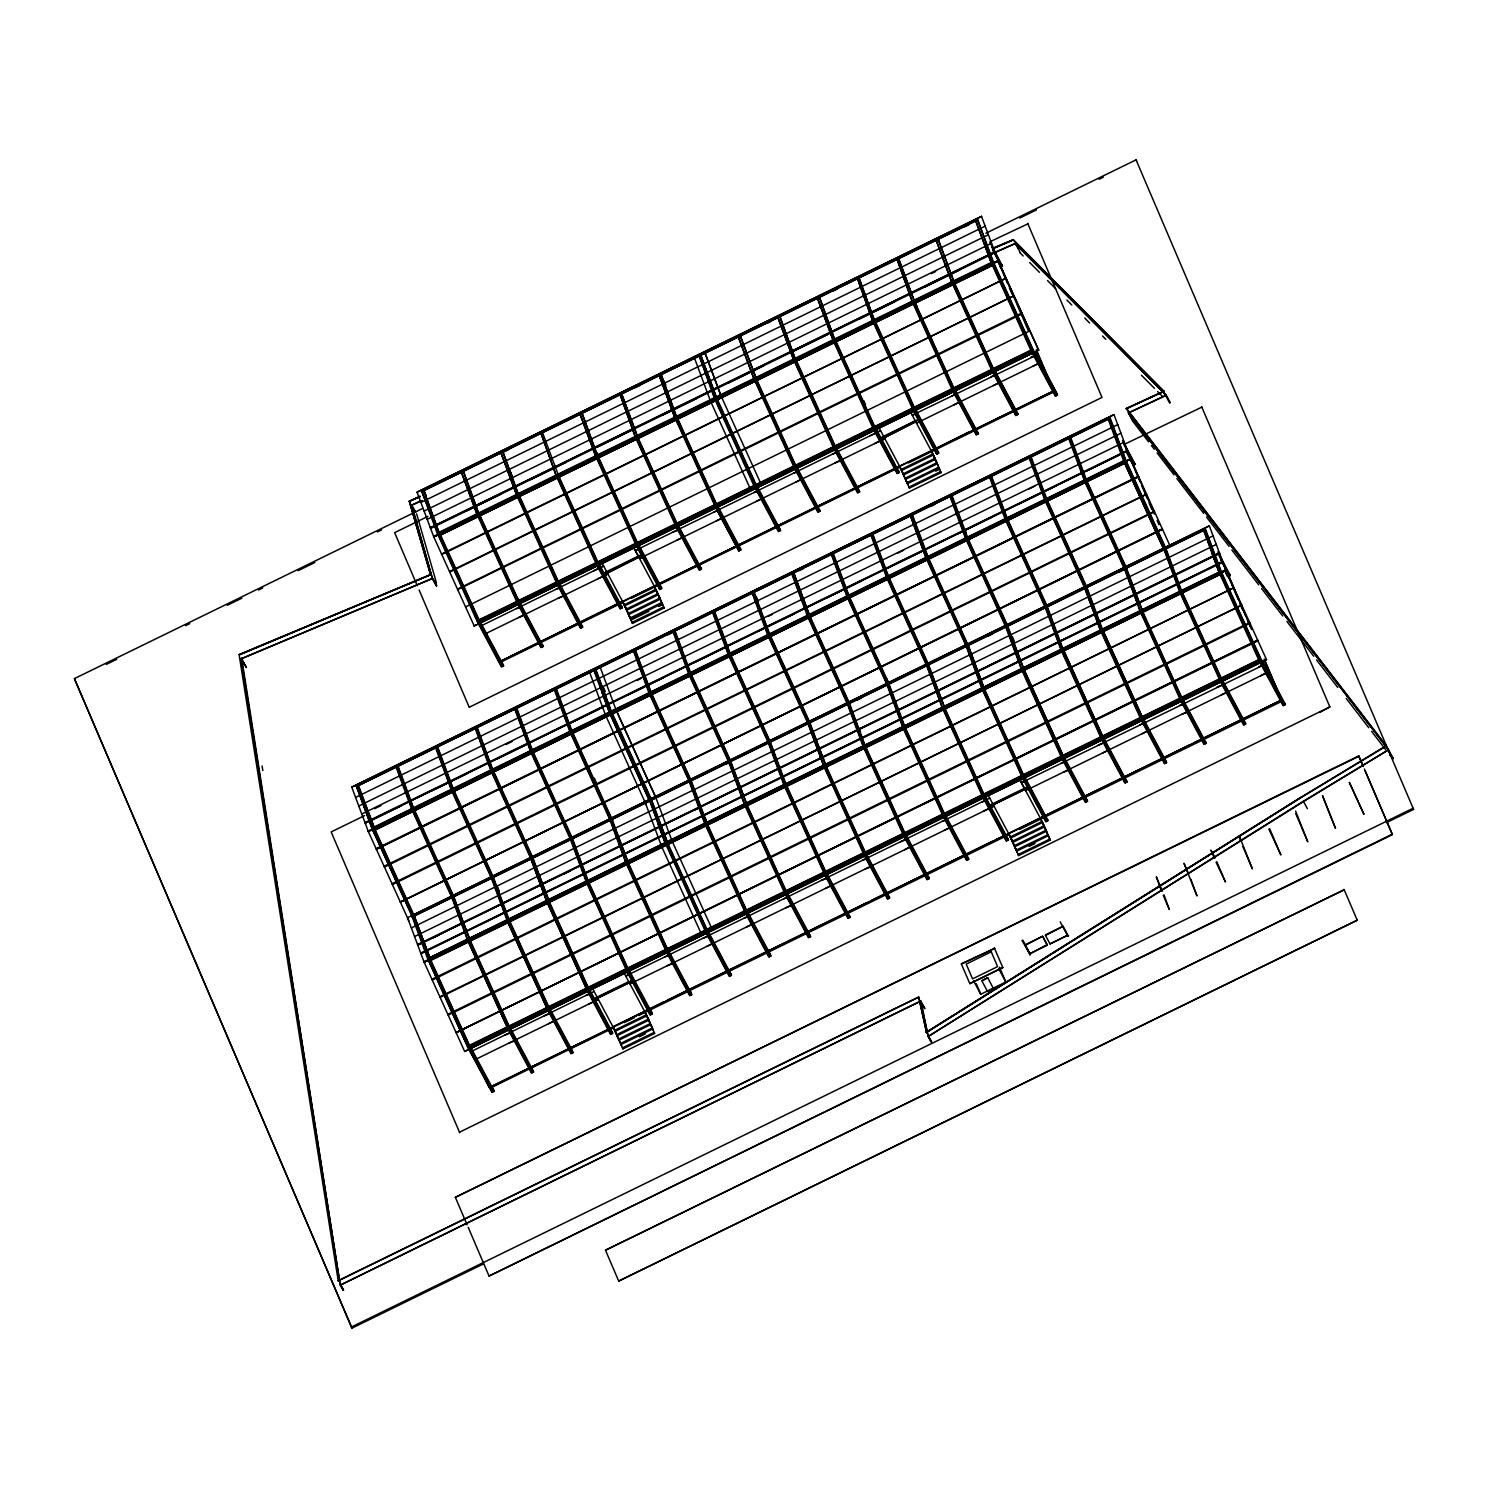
<?xml version="1.0" encoding="UTF-8"?>
<svg xmlns="http://www.w3.org/2000/svg" width="1488" height="1488" viewBox="0 0 1488 1488"><rect width="100%" height="100%" fill="white"/><g stroke="black" fill="none" stroke-linecap="round" stroke-linejoin="round"><path stroke-width="1.5" d="M1013.216 239.884L1164.155 391.567L1013.402 239.903L994.263 248.18M1020.247 252.755L1015.672 243.455L1166.313 395.362L1170.126 402.504M1015.188 243.79L1166.313 395.362M1126.23 408.642L1163.839 391.325L1126.23 408.642L1385.886 745.767M1386.332 745.823L1126.676 408.698M1148.624 441.88L1133.112 421.718L1128.332 412.79L1388.471 749.617L1393.252 758.545L1389.941 755.197M1301.219 797.196L926.224 1032.356L1301.219 797.196L1386.109 745.767M926.354 1032.598L1301.368 797.382L1386.239 746.009M928.363 1036.392L1303.358 801.232L1388.341 749.915L1303.581 801.53L928.363 1036.392L931.469 1042.046M1128.332 412.79L1388.471 749.617M417.049 492.193L981.503 216.392L417.049 492.193L433.789 536.926L498.089 504.748M437.751 534.657L421.532 490.724L977.411 219.108L993.761 263.953M421.588 490.854L438.811 535.122M542.264 431.892L558.223 474.821M659.444 374.623L674.938 417.793L658.924 374.734L660.244 376.185M857.274 277.958L872.768 321.129L857.274 277.958L858.055 279.521M976.258 219.201L976.816 220.503L422.852 491.059L976.686 220.187M504.302 451.72L508.468 449.692M635.488 387.624L639.654 385.578M766.673 323.51L770.84 321.482M833.317 290.96L837.484 288.914M964.503 226.846L968.669 224.818M976.351 222.493L976.333 220.894M420.937 502.46L985.186 226.139M483.358 1263.944L351.949 1328.152L74.4 678.621L422.722 508.412M985.874 233.244L1136.051 159.848L1136.627 160.946M106.262 664.411L116.696 659.314M185.535 625.685L189.701 623.658M227.236 605.3L241.837 598.176M258.521 590.011L262.706 587.983M298.158 570.648L314.842 562.501M377.413 531.923L381.579 529.895M1019.819 218.029L1036.522 209.864M1099.093 179.285L1103.259 177.258M424.136 511.054L988.385 234.732M417.31 585.733L394.636 532.648L427.949 516.373M990.19 241.651L1027.929 223.832M991.547 243.269L427.223 519.331M931.469 273.532L935.636 271.504M994.765 251.9L430.292 527.682L434.812 526.436M995.081 252.607L430.646 528.463M466.06 511.165L501.493 493.849M530.658 479.601L566.072 462.303M597.32 447.032L632.735 429.716M661.9 415.468L697.314 398.17M728.432 382.955L763.846 365.657M793.011 351.41L828.444 334.093M859.692 318.823L895.106 301.525M924.271 287.277L959.686 269.96M990.934 254.69L994.747 251.863L430.423 527.924M439.611 535.475L438.253 532.685L992.161 262.037L993.519 264.827L439.611 535.475L993.519 264.827M438.011 533.56L992.961 262.39M439.072 533.057L423.503 489.757L439.853 534.601M477.109 514.457L461.094 471.398L477.053 514.327M478.634 513.713L463.066 470.431L479.415 515.276M516.671 495.132L500.656 452.054L516.615 495.002M518.196 494.388L502.628 451.087L518.996 495.932M595.814 456.463L579.781 413.404L595.739 456.332M597.32 455.719L581.771 412.436L598.12 457.262M637.348 436.17L621.333 393.092L637.292 436.04M676.445 417.049L660.895 373.767L677.245 418.612M716.472 397.501L700.457 354.423L716.416 397.37M754.063 379.124L738.048 336.065L754.007 379.012M756.053 378.157L740.02 335.098L755.978 378.045M793.625 359.798L777.61 316.739L793.569 359.668M795.15 359.054L779.582 315.772L795.931 360.598M833.187 340.473L817.172 297.395L833.131 340.343M874.274 320.385L858.725 277.103L875.074 321.947M914.302 300.836L898.343 257.889L914.246 300.706M951.892 282.46L935.859 239.401L951.818 282.348M953.864 281.492L937.905 238.564L953.808 281.381M991.659 264.008L975.44 220.075L991.38 263.004M502.237 502.665L564.752 472.18M568.9 470.096L695.993 408.028M700.141 405.964L998.057 260.698L433.585 536.48M1038.661 350.145L474.207 625.964L1038.661 350.145L998.206 261.014L433.715 536.815L998.243 261.125L981.503 216.392M438.253 535.085L440.225 534.118M1000.252 267.263L1002.559 266.147L989.966 242.284M441.769 554.522L1006.018 278.219L441.564 554.038M449.543 571.559L1013.979 295.74L449.729 572.043M1021.81 313.019L457.504 589.081M465.577 606.918L1029.919 330.801M478.262 620.719L1032.151 350.052M477.499 621.724L479.471 620.756L439.667 533.15M479.229 513.806L519.033 601.431L517.024 602.324L477.257 514.774M518.791 494.481L558.614 582.106L556.624 583.073L516.82 495.448M558.353 475.156L598.176 562.762L596.186 563.729L556.382 476.123M754.453 486.409L756.425 485.441L716.621 397.817M756.183 378.491L795.987 466.097L793.978 466.99L754.211 379.459M795.745 359.147L835.549 446.772L833.578 447.739L793.774 360.115M1031.407 351.075L1033.379 350.108L993.575 262.483M437.695 534.118L477.555 622.282L1033.788 350.461M478.857 621.965L601.282 561.515M654.404 586.365L633.163 546.561L878.236 426.182M941.104 472.626L940.565 471.622L908.926 487.097L909.447 488.083L941.104 472.626L933.85 455.644L910.117 411.227L1032.765 351.298L1031.965 349.643L478.076 620.31L479.415 623.1M478.057 622.709L480.029 621.742M756.871 486.725L757.578 488.027M794.871 468.162L795.559 469.464M834.433 448.837C834.768 450.455 837.8 450.306 835.679 448.223M873.995 429.493C874.33 431.129 877.362 430.981 875.242 428.879M913.558 410.167L914.264 411.469L915.883 410.781M953.12 390.823L953.827 392.144M479.229 622.691L518.81 603.365M522.958 601.319L570.853 577.921M575.019 575.875L637.496 545.352M647.912 540.274L716.621 506.701M727.037 501.605L768.682 481.256M779.098 476.16L841.557 445.637M851.973 440.56L899.868 417.161M904.034 415.115L920.7 406.968M924.848 404.941L966.512 384.592M976.909 379.496L1033.267 352.34M479.378 623.974L480.308 623.528M518.94 604.63L520.242 604.109L517.359 598.66M558.502 585.305L559.804 584.784L559.004 583.296M598.064 565.979L599.366 565.459L598.288 564.212M637.627 546.635L638.929 546.115L637.85 544.887M677.207 527.31L678.491 526.789L677.431 525.543M716.77 507.966L718.072 507.445M718.016 507.371L716.993 506.218M915.845 410.707L914.804 409.553M955.408 391.363L954.366 390.209M994.635 372.205L993.426 372.893L992.645 371.405M1033.286 353.307L1034.197 352.861M756.053 488.901L757.634 488.12M795.615 469.557L797.196 468.794L796.117 467.548M953.864 392.237L955.445 391.456M516.41 608.611L520.8 607.104M555.991 589.285L560.381 587.76M593.47 570.964L603.663 565.979L481.015 625.909M672.595 532.295L679.067 529.765M714.24 511.946L718.63 510.44M753.802 492.621L758.192 491.096M793.364 473.277L797.754 471.77M832.927 453.952L837.316 452.426M870.424 435.631L880.617 430.646L635.32 550.504L639.505 549.091M951.632 395.957L956.021 394.432M991.194 376.613L995.584 375.106M1030.756 357.287L1035.146 355.781L912.274 415.189L916.459 413.776M914.86 421.011L881.975 437.081L882.458 438.067L917.24 420.602M916.924 420.007L882.458 438.067M605.337 573.01L638.222 556.921M882.291 437.677L915.176 421.606M605.504 573.401L640.454 556.307L639.97 555.322L605.021 572.415L605.504 573.401L640.454 556.307M518.587 617.576L522.734 615.53M558.149 598.232L564.622 595.702M597.711 578.906L601.877 576.86M676.835 540.237L681.002 538.21M716.398 520.912L720.564 518.866M755.96 501.568L760.126 499.54M795.522 482.242L799.688 480.215M835.103 462.917L841.557 460.369M874.665 443.573L878.831 441.545M953.789 404.903L957.956 402.876M993.352 385.578L997.518 383.551M1032.914 366.253L1039.163 363.184L916.515 423.131M968.372 432.208L935.264 449.023L913.837 408.772M499.559 661.602L492.472 647.243M499.949 661.416L1053.857 390.749M623.286 602.268L500.433 662.309L478.559 621.407L1032.449 350.759L1054.322 391.642L908.573 462.88M631.619 598.195L900.24 466.953M626.708 609.838L624.049 604.872L655.706 589.415L654.143 585.751M903.644 474.505L901.003 469.538L932.66 454.082L931.097 450.418M500.824 665.489L503.13 664.355M540.386 646.164L541.52 647.224L517.099 601.208M542.692 645.029L542.711 646.629L519.944 603.998M579.948 626.82L582.273 625.704M738.215 549.5L739.35 550.56L715.486 505.883M777.778 530.156L780.084 529.04M817.34 510.83L818.474 511.891L794.611 467.213M819.646 509.696L819.665 511.314L796.88 468.664M898.789 471.045L898.789 472.645L876.023 429.995M1015.169 414.166L1016.304 415.226L992.44 370.549M1054.732 394.841L1057.001 393.613L1035.313 352.991M635.841 544.906L659.686 589.583L661.955 588.355L639.189 545.724M675.403 525.58L699.267 570.257L701.573 569.123L677.71 524.446M738.829 550.913L714.928 506.143L738.829 550.913L741.136 549.797L718.313 507.055M912.795 409.591L936.64 454.268L938.947 453.133L916.143 410.39M952.357 390.247L976.202 434.924L978.527 433.808L954.664 389.131M991.919 370.921L1015.783 415.598L1018.034 414.371L994.189 369.694L1018.034 414.371M626.039 609.262L657.677 593.805L656.227 590.401L624.588 605.876L628.159 613.242M902.974 473.928L934.631 458.471L933.181 455.068L901.523 470.543L909.447 488.083M628.01 613.651L659.668 598.176L658.217 594.791L626.56 610.247L629.591 616.627M904.964 478.318L936.622 462.861L935.171 459.457L903.514 474.932L906.545 481.294M660.188 599.18L628.531 614.637L631.042 620.031L648.861 611.326M937.142 463.847L905.485 479.322L907.996 484.697M629.982 618.041L661.639 602.566L662.699 604.556L658.738 606.49M906.936 482.707L938.593 467.251L939.653 469.222L935.692 471.157M630.521 619.027L662.179 603.57M907.475 483.693L939.114 468.236M664.15 607.96L663.629 606.955L631.972 622.43L632.493 623.416L664.15 607.96L654.255 586.012M469.259 707.228L1102.013 397.408L1027.669 223.33M351.745 787.133L1114.01 414.65L351.745 787.133L368.392 831.736L1130.62 459.104L1170.238 546.338M356.209 785.645L358.255 784.808L374.213 827.756L372.167 828.593L356.209 785.645L372.428 829.597L412.883 917.036M395.771 766.32L397.817 765.483L413.776 808.412L411.73 809.267L395.845 766.45M435.352 746.995L437.379 746.139L453.338 789.086L451.292 789.923L435.407 747.106M554.038 688.981L556.084 688.144L572.043 731.092L570.053 732.059L554.094 689.111M593.6 669.656L595.646 668.819L611.605 711.748L609.559 712.603L593.675 669.786M633.163 650.33L635.209 649.475L651.167 692.422L649.121 693.259L633.237 650.442M672.725 630.986L674.771 630.149L690.73 673.097L688.684 673.934L672.799 631.117M791.43 572.992L793.476 572.155L809.416 615.102L807.445 616.069L791.486 573.122M830.992 553.666L833.038 552.811L848.978 595.758L847.007 596.725L831.048 553.778M870.554 534.322L872.6 533.485L888.559 576.433L886.513 577.27L870.61 534.452M910.117 514.997L912.163 514.16L928.121 557.089L926.075 557.944L910.117 514.997L926.131 558.056M1068.384 437.658L1070.411 436.821L1086.37 479.768L1084.399 480.736L1068.44 437.788M1163.988 549.853L1124.165 462.266L1107.946 418.333L1109.918 417.365L1125.932 460.424L1123.961 461.392M1108.765 417.458L1109.323 418.76L357.548 785.98L1109.192 418.463M668.038 634.725L672.204 632.679M799.223 570.611L803.39 568.583M930.428 506.515L934.576 504.488M355.632 797.382L1117.804 424.619M358.813 805.975L1121.003 433.194M361.789 814.01L1124.296 442.103M374.641 808.691L380.891 805.64M505.901 744.558L512.151 741.508M637.031 680.5L641.198 678.454M768.254 616.367L772.421 614.339M897.394 553.276L903.625 550.225M1028.599 489.143L1034.848 486.092M459.699 1132.721L331.173 831.941L364.579 815.61M1124.37 444.354L1201.858 407.117M1127.495 450.697L365.211 823.143L1127.606 450.92M1127.383 450.38L364.969 822.604M371.554 820.279L400.756 806.087M431.985 790.76L446.586 783.692M450.734 781.591L467.437 773.518M496.564 759.196L525.766 745.004M569.495 723.559L598.697 709.367M627.694 695.138L644.378 687.047M648.526 684.945L663.127 677.877M694.338 662.569L723.54 648.377M758.917 631.005L763.102 629.033M767.25 626.932L794.35 613.763M825.561 598.436L842.264 590.364M846.393 588.262L860.994 581.194M888.057 567.914L921.407 551.676M956.784 534.322L960.988 532.351M965.117 530.249L992.217 517.08M1019.28 503.781L1040.131 493.663M1044.26 491.579L1056.759 485.46M1085.961 471.268L1119.274 454.993M373.135 828.016L1124.854 460.703L1125.839 462.675L374.288 830.416M492.9 769.761L490.873 770.598L474.914 727.651L476.96 726.814L492.844 769.631M532.462 750.417L530.435 751.254L514.476 708.325L516.448 707.358L532.406 750.287M730.292 653.753L728.246 654.608L712.287 611.661L714.333 610.824L730.236 653.641M769.854 634.427L767.808 635.264L751.868 592.317L753.839 591.35L769.798 634.297M967.684 537.763L965.638 538.6L949.679 495.671L951.725 494.816L967.609 537.633M1007.246 518.438L1005.2 519.275L989.241 476.327L991.231 475.36L1007.171 518.308M1046.808 499.094L1044.762 499.931L1028.803 457.002L1030.793 456.035L1046.752 498.964M412.176 916.664L372.335 828.965L374.306 827.998L414.166 915.697L412.139 916.589L413.162 917.333M411.897 809.639L413.924 808.747L453.728 896.353L451.701 897.245L411.934 809.714M609.727 712.975L611.735 712.082L651.539 799.688L649.568 800.656L609.764 713.05M649.289 693.631L651.298 692.738L691.12 780.363L689.13 781.33L649.326 693.706M688.851 674.306L690.86 673.413L730.682 761.038L728.655 761.93L688.888 674.38M847.1 596.986L849.127 596.093L888.931 683.699L886.96 684.666L847.156 597.041M886.662 577.642L888.689 576.749L928.493 664.373L926.522 665.341L886.718 577.716M926.224 558.316L928.252 557.423L968.056 645.029L966.084 645.997L926.28 558.391M965.805 538.972L967.814 538.079L1007.636 625.704L1005.609 626.597L965.842 539.047M1084.492 480.977L1086.519 480.085L1126.323 567.709L1124.296 568.602L1084.529 481.052M368.168 831.197L1130.564 458.974L368.168 831.197L408.809 920.737M1126.639 461.726L1125.616 460.982L1165.42 548.588M375.069 829.43L357.79 785.032M374.232 830.304L1125.839 462.675M1124.165 444.001L1135.065 464.405L1122.473 440.541M1132.759 465.539L1135.065 464.405M1138.636 476.792L376.352 849.257L1138.394 476.234M1138.525 476.495L376.129 848.718M384.443 867.039L1146.597 494.314M1146.504 494.016L384.09 866.239M392.051 883.76L1154.316 511.295M1162.426 529.058L400.384 902.081L1162.314 528.854M413.366 916.645L412.753 915.232L1209.353 525.878L407.507 917.687L424.117 962.141L1225.796 569.978M1204.536 529.691L413.236 916.329L413.924 917.612M1204.108 528.686L1204.666 529.988L412.232 917.073M414.631 916.18L414.65 917.78M612.461 819.516L612.461 821.116M725.902 764.255L730.05 762.228M810.272 722.852L810.29 724.451M857.088 700.16L861.254 698.132M988.274 636.064L992.44 634.018M1008.101 626.188L1008.101 627.806M1087.226 587.518L1087.244 589.136M1119.46 571.95L1123.626 569.923M729.455 764.069L729.399 762.377M1204.183 531.979L1204.183 530.379M411.395 927.935L1213.129 535.829M414.594 936.529L1216.328 544.422M1219.714 553.499L417.775 945.122L1219.416 552.811M1219.528 553.015L417.551 944.582M432.469 938.184L438.755 935.189M563.729 874.051L570.016 871.038M694.84 809.974L701.127 806.98M420.732 953.157L1222.708 561.608L420.862 953.417M420.974 953.715L1222.95 562.148M429.325 959.574L428.711 958.179L1220.179 571.931M1220.048 571.615L428.711 958.179M1261.638 659.947L468.013 1047.757L428.098 959.518L429.976 958.309L413.962 915.25L429.976 958.309M469.687 939.3L509.491 1026.925L507.464 1027.817L467.66 940.193L469.538 938.984L453.58 896.036M509.249 919.975L549.053 1007.581L547.045 1008.473L507.222 920.867L509.101 919.64L493.16 876.711M546.84 901.598L586.644 989.222L546.784 901.523L548.681 900.314L532.723 857.367M588.374 881.305L628.178 968.911L626.206 969.878L586.346 882.198L588.244 880.989L572.285 838.042M627.936 861.961L667.759 949.586L665.768 950.553L625.927 862.854L627.806 861.645L611.847 818.698M651.409 799.372L667.368 842.32L665.489 843.529L705.331 931.228L707.321 930.26L667.498 842.636M707.06 823.31L746.883 910.916L744.856 911.809L705.052 824.203L706.93 822.976L690.971 780.047M730.534 760.703L746.492 803.65L744.614 804.859L784.474 892.558L786.445 891.591L746.641 803.966M825.766 765.316L865.57 852.922L863.598 853.889L823.738 766.208L825.617 764.981L809.677 722.052M865.328 745.972L905.132 833.596L903.16 834.563L863.3 746.864L865.179 745.655L849.239 702.708M888.801 683.383L904.76 726.311L902.863 727.539L942.722 815.219L944.694 814.252L904.89 726.646M944.452 707.302L984.256 794.927L982.247 795.82L942.443 708.195L944.322 706.986L928.363 664.039M983.884 687.661L967.87 644.583L983.884 687.661L982.006 688.87L1021.847 776.569L1023.837 775.601L984.014 687.977M1142.486 717.514L1102.72 629.982L1142.524 717.588L1140.552 718.555L1100.692 630.875L1102.571 629.647L1086.612 586.718M1142.282 610.638L1182.086 698.263L1180.058 699.155L1140.254 611.531L1142.133 610.322L1126.193 567.374M1165.755 548.049L1181.695 590.996L1179.817 592.205L1219.676 679.904L1221.648 678.937L1181.844 591.313M428.191 960.151L411.99 916.217L1205.317 528.724L1221.276 571.652L1219.379 572.88L1259.294 661.118L1283.177 705.758L1285.483 704.624L1262.066 660.449M423.931 961.75L1225.945 570.332L1266.511 659.63L464.665 1051.439L424.117 962.141L1225.777 569.941M424.154 962.29L1226.038 570.499M626.69 864.286L610.322 819.442L611.122 821.004M628.661 863.319L611.382 818.939M668.224 843.994L650.944 799.595M1142.989 611.996L1125.728 567.616M1220.141 574.294L1203.792 529.449M428.86 960.95L1221.164 573.903L1219.993 571.522M430.013 960.857L1221.164 573.903M431.892 979.271L1233.868 587.723L432.264 980.071M439.853 996.793L1241.829 605.244M440.076 997.332L1241.699 604.984M447.814 1014.314L1249.678 622.561M1257.62 640.045L456.109 1032.579L1257.751 640.286M468.701 1046.194L1260.001 659.537M586.607 989.148L588.616 988.255L548.812 900.631M786.203 784.641L826.007 872.266L824.036 873.214L784.176 785.534L786.055 784.325L770.096 741.377M1063.399 756.257L1023.539 668.577L1063.399 756.257L1061.372 757.15L1021.568 669.544L1023.446 668.317L1007.488 625.388M1102.961 736.932L1063.157 649.307L1102.961 736.932L1100.971 737.899L1061.13 650.2L1063.009 648.991L1047.05 606.044M1259.239 660.56L1261.21 659.593L1221.406 571.987M469.073 1047.087L1260.299 660.244L1282.172 701.146L1019.801 829.337M654.608 1033.435L654.069 1032.449L622.412 1047.905L622.951 1048.91L654.608 1033.435L647.354 1016.471L623.602 972.055L987.381 793.662M1016.62 851.192L1048.259 835.717L1049.71 839.12L1018.071 854.577L1018.592 855.581L1050.249 840.106L1042.995 823.143L1019.261 778.726L1260.596 660.802L1259.815 659.128L468.515 1045.785L469.315 1047.44L591.74 986.99L615.697 1031.928M1062.265 758.322L1063.288 759.475M1101.827 738.978L1102.85 740.131M1141.389 719.653L1142.431 720.806M1180.951 700.327L1181.993 701.462M1182.532 699.546L1182.904 701.015M1220.513 680.983L1221.555 682.136M473.854 1046.138L542.562 1012.565M546.728 1010.519L594.623 987.121M598.79 985.093L661.267 954.571M677.914 946.424L725.809 923.025M729.976 920.979L740.392 915.901M750.808 910.805L792.453 890.456M802.869 885.379L865.328 854.856M875.744 849.76L923.639 826.361M927.805 824.315L944.452 816.187M948.619 814.141L990.264 793.792M1000.68 788.714L1069.407 755.123M1073.573 753.095L1121.468 729.697M1125.616 727.651L1188.094 697.128M1198.51 692.05L1260.968 661.528L471.901 1047.459M588.244 991.715L589.825 990.934M627.806 972.371L629.387 971.608M667.368 953.045L668.893 952.19M787.636 894.269L786.055 895.051M827.216 874.944L825.617 875.707M865.198 856.381L866.779 855.6M904.76 837.056L906.285 836.182M983.884 798.386L985.409 797.512M1025.027 778.28L1023.446 779.042M1062.971 759.624L1064.59 758.936M1102.534 740.299L1104.152 739.61M1142.096 720.955L1143.733 720.285M1181.658 701.629L1183.295 700.941M1221.22 682.304L1222.857 681.616M1260.782 662.96L1262.419 662.272M504.785 1035.109L511.258 1032.579M544.348 1015.783L550.82 1013.254M585.993 995.435L590.383 993.91M665.136 956.765L669.507 955.259M702.615 938.444L709.088 935.915M744.26 918.096L748.65 916.589M783.823 898.771L788.212 897.245M821.302 880.45L827.774 877.92M862.947 860.101L867.337 858.595M900.426 841.78L906.899 839.251M942.071 821.432L946.461 819.925M981.652 802.106L986.023 800.581M1060.777 763.437L1065.166 761.93M1098.256 745.116L1104.728 742.586M1139.901 724.768L1144.291 723.261M1179.463 705.442L1183.853 703.936M1216.942 687.121L1223.415 684.592M1258.588 666.773L1262.977 665.266L1021.419 782.669L1025.604 781.256M628.364 981.82L595.46 997.89L595.963 998.876L630.893 981.801L630.41 980.815M595.795 998.485L630.726 981.41M991.436 805.157L1026.385 788.082M991.603 805.547L1026.553 788.473L1026.069 787.487L991.12 804.562L991.603 805.547L1026.553 788.473M509.026 1043.051L515.499 1040.521M548.588 1023.725L552.755 1021.679M588.151 1004.381L598.362 999.397L475.714 1059.326M667.294 965.731L673.748 963.201M706.856 946.387L711.022 944.359M746.418 927.061L750.584 925.015M785.98 907.717L792.453 905.188M825.542 888.392L829.709 886.364M865.105 869.066L871.577 866.537M904.667 849.722L908.833 847.695M944.229 830.397L948.395 828.351M983.81 811.072L994.003 806.068L630.019 983.94M1062.934 772.402L1069.407 769.873M1102.496 753.058L1106.663 751.031M1142.059 733.733L1146.225 731.705M1181.621 714.407L1188.094 711.878M1221.183 695.063L1225.349 693.036M1260.745 675.738L1266.995 672.688L1025.66 790.612M663.127 1002.187L612.982 1026.794L622.951 1048.91M667.294 1000.141L867.188 902.472M871.354 900.426L992.143 841.408M996.29 839.381L1004.846 835.828L983.419 795.596M1008.622 833.466L1189.954 744.763M1194.12 742.717L1281.577 699.992L490.519 1087.151L609.206 1029.157L587.779 988.925M490.408 1086.891L1281.689 700.253M613.744 1027.762L490.873 1087.784L469.873 1048.408M624.142 1022.665L634.558 1017.587M638.724 1015.541L1009.385 834.433M614.507 1030.366L646.145 1014.89L644.583 1011.245M1012.789 842.003L1010.147 837.037L1041.805 821.562L1040.242 817.916M493.551 1089.755L493.588 1091.448L470.059 1047.701M530.844 1071.639L533.15 1070.523M612.275 1031.854L609.931 1032.877M728.674 974.975L730.98 973.859M807.798 936.324L810.104 935.189M849.667 915.845L849.667 917.464L826.138 873.698M1005.609 839.66L1007.915 838.525M1047.496 819.2L1047.496 820.799L1024.73 778.15M1087.058 799.856L1084.696 800.897M1124.314 781.646L1126.621 780.53M1166.183 761.186L1166.183 762.805L1143.416 720.155M1282.563 704.326L1284.869 703.192M468.032 1047.719L491.896 1092.397L494.202 1091.281L471.38 1048.538M626.299 970.399L650.144 1015.076L652.414 1013.849L628.606 969.265M665.861 951.055L689.707 995.732L692.013 994.616L669.209 951.874M705.424 931.73L729.269 976.407L731.575 975.272L707.73 930.595M903.235 835.066L927.098 879.743L929.368 878.515L905.56 833.95M942.815 815.74L966.661 860.417L968.967 859.283L945.066 814.513M982.378 796.396L1006.223 841.073L1008.529 839.957L984.684 795.28M1140.626 719.076L1164.49 763.753L1166.759 762.526L1143.974 719.876M1180.189 699.732L1204.052 744.409L1206.359 743.293L1182.495 698.616M1219.751 680.407L1243.615 725.084L1245.921 723.949L1222.057 679.272M616.478 1034.755L648.136 1019.28L646.685 1015.895L615.028 1031.351L618.599 1038.717M1012.119 841.427L1043.776 825.952L1042.325 822.566L1010.668 838.023L1014.239 845.389M618.469 1039.126L650.107 1023.67L648.656 1020.266L617.018 1035.741L620.05 1042.121M1014.109 845.816L1045.748 830.341L1044.316 826.956L1012.658 842.413L1015.69 848.792M618.989 1040.131L650.647 1024.655L653.158 1030.049M652.097 1028.059L620.44 1043.516L621.5 1045.506M1016.081 850.187L1047.738 834.731L1046.287 831.327L1014.63 846.802L1017.141 852.178M620.98 1044.52L652.618 1029.045M639.301 1036.801L645.234 1033.9M1029.008 846.374L1034.941 843.491M459.439 1132.219L1329.863 706.893L1201.597 406.615M1319.689 712.492L1329.863 706.893M467.12 1224.847L455.365 1197.338L1358.749 755.904L1362.58 764.776M1358.972 756.295L455.365 1197.338M961.341 963.926L994.616 948.414L961.341 963.926L969.823 983.661L1002.8 967.553L994.3 947.819M1021.977 940.49L1030.421 954.533L1022.777 940.118M1060.219 921.816L1067.863 936.231M1214.375 858.241L1210.897 850.132L1215.157 857.851M1240.341 840.683L1239.411 836.275L1252.375 868.862L1242.889 846.672M1349.374 782.465L1363.957 814.345L1349.411 782.521M1024.841 944.954L1042.642 936.25L1047.366 945.215L1029.566 953.901L1025.065 945.475L1042.642 936.25M1045.283 934.948L1063.083 926.261L1067.807 935.227L1050.007 943.913L1045.506 935.487L1063.083 926.261M338.241 1280.629L918.524 997.072M338.334 1280.833L918.747 997.127L926.596 1032.616L918.747 997.127M920.681 1001.108L340.547 1285L920.681 1001.108L924.643 1008.604M1047.143 944.675L1029.566 953.901M1067.64 935.71L1068.663 935.84M981.764 980.573L987.697 977.672L993.482 988.627L987.548 991.529L981.987 981.094L987.697 977.672M973.561 980.797L980.759 994.263L1005.814 982.024L999.49 967.219M1164.044 894.92L1169.289 909.466L1163.244 895.311M1216.849 861.831L1225.48 882.012L1216.049 862.203M351.373 1327.054L1413.023 808.3L1413.6 809.379L1386.481 822.641M1365.091 770.728L1392.21 834.229L489.05 1276.072L1392.433 834.638L1364.403 768.998M605.486 1250.218L1344.241 889.75L605.486 1250.218L618.71 1281.094L1357.242 920.216L1344.017 889.34M1126.435 408.642L1163.839 391.325M1165.997 395.343L1128.648 412.808L1165.997 395.343L1169.94 402.857M420.193 496.694L409.553 501.289L419.988 496.211M994.077 247.696L1013.514 239.68M409.423 501.047L420.118 496.471M994.133 247.938L1013.328 239.661M422.257 500.6L411.637 505.213L420.025 501.158M994.114 252.644L1015.374 243.455L1018.517 248.831M994.226 253.016L1015.374 243.455M409.219 501.01L430.478 574.777L239.419 654.757L430.813 574.628L409.349 501.251M436.244 585.807L432.431 578.665L411.302 505.139L415.673 512.058M432.431 578.665L411.841 504.916M239.289 654.515L430.609 574.591M432.655 578.367L241.502 658.682L432.655 578.367L436.784 585.584M931.079 1042.009L928.214 1036.634L920.495 1001.387L924.848 1008.325M928.214 1036.634L921.035 1001.182M239.084 654.46L338.26 1281.038M343.077 1290.282L340.213 1284.925L241.168 658.589L246.487 667.331M340.213 1284.925L241.726 658.384M1019.95 252.737L1023.205 255.992M1029.677 262.539L1039.405 272.323M1047.496 280.507L1055.587 288.672M1066.933 300.092L1071.788 305.003M1084.752 318.06L1089.607 322.97M1102.571 336.028L1105.807 339.301M1141.445 375.236L1154.409 388.294M1157.645 391.567L1162.5 396.459M1303.358 801.232L1307.413 808.691M1390.424 754.881L1393.252 758.545M1151.452 445.544L1154.279 449.209M1157.087 452.873L1174.032 474.858M1176.841 478.522L1203.662 513.341M1206.489 517.006L1229.069 546.319M1231.878 549.983L1258.699 584.803M1261.526 588.467L1282.693 615.939M1286.915 621.445L1313.737 656.245M1316.545 659.909L1337.712 687.4M1346.194 698.393L1368.755 727.706M1371.583 731.371L1385.7 749.692M1392.898 758.545L1388.118 749.617M1221.462 573.103L1220.941 572.21L1261.266 660.728M1220.402 573.624L1219.881 572.713L1260.224 661.249M1266.511 659.63L464.665 1051.439M1125.077 462.396L1124.556 461.503L1164.379 549.109M1038.568 349.996L997.927 260.456M993.631 263.618L993.11 262.725L1033.435 351.242M992.57 264.139L992.05 263.227L1032.374 351.745M991.547 263.376L1031.463 351.614L1055.345 396.254L1057.615 395.045L1034.83 352.396M1221.704 680.053L1181.379 591.536M1220.644 680.574L1180.319 592.057M1085.515 481.74L1084.994 480.829L1124.798 568.453M953.957 281.753L993.817 369.433L991.789 370.326L952.022 282.794M1142.338 611.773L1141.817 610.88L1182.142 699.397M1141.277 612.293L1140.757 611.382L1181.081 699.899M993.872 370.568L953.548 282.05M992.812 371.089L952.487 282.571M914.395 301.078L954.254 388.777L952.227 389.67L912.46 302.12M954.31 389.912L913.985 301.376M1142.579 718.723L1102.255 630.205M1141.519 719.243L1101.194 630.726M953.25 390.414L912.925 301.897M1007.432 519.889L1006.93 518.977L1046.734 606.602M1006.39 520.391L1005.869 519.498L1045.673 607.104M874.832 320.422L914.692 408.103L912.702 409.07L872.898 321.464M874.925 321.613L874.405 320.72L914.748 409.237M873.884 322.133L873.363 321.222L913.688 409.758M1103.017 738.067L1062.692 649.531M1101.957 738.569L1061.632 650.051M1006.632 627.341L966.307 538.823M835.307 339.822L875.13 427.447L873.14 428.414L833.336 340.789M1023.632 669.767L1023.13 668.875L1063.455 757.392M1022.591 670.288L1022.07 669.377L1062.395 757.913M875.167 428.563L834.842 340.045M874.126 429.083L833.801 340.566M928.307 558.539L927.787 557.647L967.609 645.253M795.801 360.282L795.28 359.371L835.605 447.907M794.741 360.803L794.239 359.891L834.563 448.409M1023.893 776.717L983.549 688.2M1022.833 777.238L982.508 688.721M887.685 578.404L887.164 577.493L926.987 665.117M944.508 708.437L943.987 707.525L984.312 796.061M943.448 708.958L942.946 708.046L983.27 796.564M796.043 467.232L755.718 378.715M795.001 467.753L754.658 379.235M849.183 597.209L848.662 596.316L888.466 683.922M714.593 398.71L754.509 486.948L778.391 531.588L780.698 530.453L756.834 485.795M761.614 485.311L721.159 396.18L704.549 351.707L721.103 396.031M944.75 815.387L904.425 726.869M756.481 486.557L716.156 398.04M943.708 815.908L903.365 727.39M755.42 487.078L715.096 398.561M751.068 490.482L710.427 400.942L694.152 357.139M809.621 616.553L809.1 615.641L848.904 703.266M808.561 617.055L808.04 616.162L847.862 703.768M677.003 417.086L716.863 504.767L714.835 505.66L675.068 418.128M677.114 418.277L676.594 417.384L716.918 505.901M676.054 418.798L675.533 417.886L715.858 506.422M905.188 834.712L864.863 746.195M904.146 835.233L863.803 746.716M808.802 724.005L768.478 635.488M637.441 436.412L677.3 524.111L675.329 525.059L635.506 437.453M825.821 766.432L825.301 765.539L865.625 854.056M824.761 766.952L824.24 766.041L864.565 854.577M677.356 525.227L637.031 436.709M676.296 525.748L635.971 437.23M730.478 655.204L729.976 654.311L769.78 741.917M597.916 455.812L637.738 543.436L635.748 544.403L595.944 456.779M597.971 456.946L597.469 456.035L637.794 544.571M596.93 457.467L596.409 456.556L636.734 545.073M826.063 873.382L785.738 784.864M825.003 873.902L784.678 785.385M689.874 675.068L689.353 674.157L729.157 761.763M746.697 805.101L746.176 804.19L786.501 892.726M745.637 805.622L745.116 804.71L785.441 893.228M598.232 563.896L557.888 475.379M597.172 564.417L556.847 475.9M651.353 693.873L650.833 692.98L690.655 780.586M518.847 495.616L518.326 494.704L558.67 583.222M517.787 496.136L517.285 495.225L557.609 583.742M706.075 824.947L705.554 824.054L745.879 912.572M746.939 912.051L706.614 823.534M599.813 666.233L616.106 710.036L655.892 797.661M610.731 713.719L610.229 712.826L650.423 800.823M646.276 804.896L605.728 715.598L589.267 671.404M712.603 930.298L671.981 840.813M479.285 514.941L478.764 514.048L519.089 602.566L518.587 601.654M667.554 843.77L667.033 842.859L707.377 931.376M478.225 515.462L477.722 514.55L518.047 603.086M666.512 844.291L665.992 843.38L706.316 931.897M661.583 846.319L644.899 801.679M701.964 935.282L661.546 846.3M610.991 820.669L570.648 732.152M439.723 534.285L439.202 533.374L479.527 621.891M627.992 863.096L627.471 862.203L667.796 950.72M438.662 534.787L438.142 533.894L478.485 622.412M626.932 863.617L626.429 862.705L666.754 951.241M532.667 751.868L532.146 750.975L571.95 838.581M628.234 970.046L587.909 881.528M627.192 970.567L586.867 882.049M548.867 901.765L548.347 900.854L588.671 989.39M547.807 902.286L547.286 901.375L587.63 989.892M453.542 790.537L453.022 789.644L492.826 877.25M508.245 921.611L507.724 920.7L548.049 1009.236M507.222 920.867L547.082 1008.548M549.109 1008.715L508.784 920.198M412.92 810.383L412.399 809.491L452.203 897.097M469.743 940.435L469.222 939.523L509.547 1028.041M468.683 940.937L468.162 940.044L508.487 1028.561M467.66 940.193L507.52 1027.892M374.399 829.207L373.897 828.295L413.701 915.92M373.358 829.727L372.837 828.816L413.032 916.813M430.069 958.551L469.929 1046.25L467.902 1047.143L428.135 959.593M430.181 959.76L429.66 958.867L469.985 1047.385M429.121 960.281L428.6 959.369L468.925 1047.887M1387.988 749.915L1392.749 758.861M1165.829 395.696L1169.642 402.839M1217.816 551.769L1230.39 575.633L1228.084 576.767L1224.829 570.667M1218.951 555.508L1229.795 575.819L1229.739 574.108M1220.606 559.674L1226.038 569.941M1225.349 570.295L1228.604 576.395M1250.013 623.305L448.186 1015.114M1257.974 640.826L456.146 1032.635M1128.834 412.474L1131.698 417.849M1262.122 662.16L1284.888 704.81L1284.311 703.471M1128.518 412.455L1133.41 421.755M1261.34 661.044L1262.047 662.346M1281.298 700.439L1260.094 660.728L1225.963 585.621M1259.834 660.709L1283.698 705.386L1283.121 704.047M1124.128 444.968L1133.893 463.252M1125.784 448.334L1134.451 464.591M1108.895 417.756L1109.583 419.039M1128.629 454.826L1131.066 459.346M1126.769 452.984L1133.261 465.167M1154.558 511.835L392.423 884.56M1162.519 529.356L400.384 902.081M1164.472 547.919L1165.085 549.314M1164.955 549.016L1165.643 550.3M1357.242 920.216L618.71 1281.094M991.622 246.71L1001.945 266.315L1001.908 264.622M992.775 250.189L996.941 257.982M1222.541 681.485L1245.326 724.135L1245.27 722.424M1221.778 680.369L1222.466 681.69M997.518 260.809L1000.754 266.891M1220.272 680.035L1244.135 724.712L1243.559 723.391M1022.182 313.819L457.727 589.62M992.645 263.134L993.333 264.418L439.425 535.066L438.439 533.095M1034.792 353.363L1057.038 395.306L1033.509 351.559M1032.244 351.242L1053.448 390.953M1032.002 351.224L1055.866 395.901L1055.29 394.562M1181.9 698.783L1205.764 743.461L1205.187 742.14M1180.709 699.379L1204.573 744.037L1203.997 742.717M993.947 370.884L1017.476 414.65L1017.439 412.939M1142.654 719.039L1143.342 720.359M1141.147 718.704L1165.011 763.381L1163.839 762.228M954.068 389.298L977.914 433.975L977.356 432.655M952.878 389.875L976.723 434.552L976.165 433.231M1103.371 737.285L1127.234 781.963L1124.928 783.079L1101.064 738.401M1103.854 739.48L1126.621 782.13L1126.063 780.791M1103.073 738.364L1103.78 739.685M1101.585 738.029L1125.43 782.707L1124.872 781.386M915.585 410.669L938.351 453.301L937.775 451.98M913.316 409.219L937.161 453.896L936.603 452.557M932.66 454.082L935.301 459.048M934.631 458.471L936.752 462.433M936.622 462.861L938.203 465.837M1064.85 758.545L1087.672 801.288L1085.347 802.423L1061.502 757.745M1064.292 758.824L1087.058 801.455L1086.5 800.135M1063.511 757.708L1064.218 759.01M1062.023 757.373L1085.868 802.051L1085.31 800.711M878.459 426.703L902.193 471.119M875.539 427.781L899.384 472.459L897.078 473.593L873.233 428.916M873.754 428.544L897.599 473.221L897.041 471.882M1024.246 775.936L1048.091 820.613L1045.785 821.748L1021.94 777.071M1023.949 777.034L1024.655 778.354M1022.461 776.699L1046.306 821.376L1045.748 820.037M1019.819 779.693L1024.6 788.621M1041.805 821.562L1044.446 826.528M1043.776 825.952L1045.897 829.932M1045.748 830.341L1047.347 833.317M1047.738 834.731L1048.798 836.721M1049.71 839.12L1050.249 840.106M837.019 449.06L859.822 491.803L857.516 492.919L833.671 448.241M836.461 449.339L859.227 491.97L858.65 490.649M834.191 447.888L858.037 492.547L857.46 491.226M988.404 795.671L1011.338 838.6L1018.592 855.581M984.665 796.117L985.093 797.68M984.07 795.448L1007.934 840.125L1007.357 838.804M982.898 796.043L1006.744 840.701L1006.186 839.381M796.415 466.451L820.26 511.128L817.954 512.263L794.09 467.585M1042.865 936.77L1047.366 945.215M699.304 354.516L699.862 355.818M945.847 816.856L944.322 817.712M945.605 816.819L968.372 859.469L968.316 857.758M944.824 815.703L945.531 817.005M943.318 815.368L967.181 860.045L966.01 858.892M715.263 397.463L715.821 398.765M756.239 485.962L780.103 530.639L779.526 529.3M755.067 485.088L777.387 526.975M755.495 486.074L756.369 487.766M755.309 486.557L776.513 526.268M755.048 486.539L778.912 531.216L778.336 529.895M1002.8 967.553L969.823 983.661M998.615 968.558L1005.814 982.024M904.946 834.117L928.81 878.794L928.233 877.455M905.262 835.028L905.95 836.349M903.755 834.694L927.619 879.371L927.043 878.05M717.755 507.334L740.522 549.965M867.02 855.209L889.843 897.952L887.536 899.068L863.672 854.41M866.462 855.488L889.247 898.12M865.7 854.372L866.388 855.674M864.193 854.038L888.057 898.715L886.885 897.562M678.193 526.659L700.96 569.309L700.402 567.97M675.924 525.208L699.788 569.885L699.211 568.546M920.495 1001.387L923.36 1006.744M928.754 1036.429L931.618 1041.786M826.175 874.944L846.374 912.646M824.631 873.363L848.495 918.04L847.918 916.701M638.631 545.984L661.397 588.634L660.839 587.314M636.362 544.534L660.207 589.211L659.649 587.89M633.739 547.528L638.501 556.475M655.706 589.415L658.347 594.382M657.677 593.805L659.798 597.767M659.668 598.176L661.249 601.171M786.854 891.944L810.718 936.622L808.412 937.738L784.548 893.06M786.259 892.112L810.104 936.789L809.546 935.468M785.069 892.688L808.933 937.366L808.356 936.045M601.505 562.036L625.258 606.453L632.493 623.416M599.069 565.328L621.835 607.978L621.779 606.267M596.8 563.878L620.645 608.555L620.087 607.216M768.329 950.367L770.542 956.133L746.995 912.367M747.292 911.27L771.156 955.947L768.831 957.082L744.986 912.404M748.036 913.52L746.492 914.376M747.05 913.613L767.231 951.316M745.507 912.032L769.352 956.71M559.023 582.44L582.868 627.118L580.562 628.252L556.717 583.575M558.409 582.626L582.273 627.304L581.696 625.964M557.237 583.203L581.083 627.88L580.525 626.56M594.437 668.782L594.995 670.084M610.322 711.617L610.88 712.919M650.2 799.335L650.702 800.544M650.628 800.339L651.316 801.623M671.999 840.85L655.445 796.526M666.159 842.282L666.717 843.584M666.587 843.287L667.256 844.57M667.387 844.868L666.884 843.659M708.474 932.846L706.93 933.72M707.135 930.781L730.98 975.458L730.403 974.119M705.963 929.888L706.521 931.209M706.391 930.893L707.265 932.585M707.488 932.939L728.264 971.794M706.186 931.376L727.39 971.087M705.944 931.358L729.79 976.035L729.232 974.714M520.502 603.719L543.306 646.462L541 647.578L517.154 602.919M519.219 604.109L539.4 641.812M689.204 989.036L691.362 993.091M422.35 489.85L422.908 491.152M667.87 951.037L691.418 994.784M667.926 952.264L688.107 989.966M666.382 950.702L690.227 995.379M479.899 621.11L503.744 665.787L501.437 666.922L477.574 622.244M479.285 621.296L503.149 665.973L502.572 664.634M478.094 621.872L501.958 666.55L501.382 665.21M411.525 504.841L415.45 512.356M411.302 505.139L415.133 512.281M432.748 578.739L436.561 585.881M649.642 1008.362L651.837 1012.51L649.493 1013.551M649.121 1008.734L651.856 1014.128L628.308 970.362M628.364 971.608L648.545 1009.31M626.82 970.027L650.665 1014.704L650.089 1013.365M630.893 981.801L595.963 998.876M646.145 1014.89L648.805 1019.857M648.136 1019.28L650.256 1023.26M650.107 1023.67L651.707 1026.646M589.043 988.609L612.889 1033.286L610.582 1034.402L586.718 989.725M588.43 988.776L612.293 1033.453L611.717 1032.133M587.239 989.353L611.103 1034.03L610.526 1032.709M570.499 1047.031L572.731 1052.797L549.184 1009.031M549.463 1007.934L573.326 1052.611L571.02 1053.746L547.156 1009.069M550.207 1010.185L548.681 1011.04M549.239 1010.278L569.42 1047.98M547.677 1008.697L571.541 1053.374M509.9 1027.259L533.764 1071.937L531.458 1073.071L507.594 1028.394M510.644 1029.51L509.101 1030.366M509.305 1027.445L533.15 1072.123L532.592 1070.783M509.659 1029.603L529.858 1067.305M508.691 1028.822L509.398 1030.124M508.115 1028.022L531.979 1072.699L531.402 1071.379M357.046 784.771L357.604 786.073M373.432 828.723L374.12 830.006M428.897 958.588L429.883 960.56M491.375 1085.682L493.588 1089.848M471.082 1048.835L469.538 1049.71M468.999 1046.901L469.817 1048.482M468.794 1047.385L491.84 1090.704L469.557 1050.268M468.553 1047.366L492.416 1092.043M241.391 658.31L246.264 667.61M241.168 658.589L244.032 663.946M74.4 678.621L351.949 1328.152M340.752 1284.721L343.616 1290.096M340.399 1284.646L343.412 1290.356M1225.945 570.332L1209.353 525.878M1203.327 529.691L1219.23 572.489M1221.276 571.652L428.005 959.276M1221.592 573.438L1204.852 528.947M1130.62 459.104L1114.01 414.65M1126.267 462.21L1109.527 417.719M1125.207 462.731L1108.467 418.24M1163.709 548.886L1179.724 591.964M991.919 262.911L992.701 264.455M1085.645 482.056L1068.905 437.565M1124.203 568.342L1140.161 611.289M1141.017 612.963L1124.668 568.118M1007.581 520.205L990.822 475.714M1006.52 520.726L989.78 476.234M1045.078 607.011L1060.963 649.828M873.214 320.906L874.014 322.45M1006.762 627.676L1005.981 626.113L1022.33 670.958M1005.516 626.355L1021.4 669.154M1024.302 669.991L1007.023 625.611M928.456 558.874L911.698 514.383M965.954 645.68L981.838 688.498M794.09 359.575L794.89 361.119M887.834 578.72L871.075 534.229M926.317 664.894L942.276 707.823M945.178 708.66L927.898 664.262M943.187 709.627L926.838 664.783M849.313 597.544L832.573 553.052M886.755 684.22L902.77 727.279M793.476 572.155L809.416 615.102M809.751 616.869L793.011 572.378M808.691 617.39L791.951 572.899M847.249 703.675L863.152 746.492M658.924 374.734L674.938 417.793M675.403 417.57L676.184 419.114M808.951 724.34L808.151 722.777L824.501 767.622M807.686 723.001L823.589 765.818M826.472 766.655L809.212 722.275M730.627 655.538L713.868 611.047M768.124 742.345L784.009 785.162M598.585 457.039L596.986 452.743M596.26 456.239L597.06 457.783M690.004 675.385L673.264 630.893M728.562 761.67L744.446 804.487M747.348 805.324L730.069 760.926M745.376 806.291L729.027 761.447M634.483 651.781L633.683 650.219L649.642 693.166M651.502 694.208L634.744 649.717M688.925 780.884L704.884 823.831M705.814 825.617L689.465 780.791M517.136 494.909L517.936 496.453M610.88 714.054L594.121 669.563M649.363 800.209L665.322 843.157M666.252 844.961L649.903 800.116M477.574 514.234L478.373 515.778M609.801 819.553L625.76 862.482M433.789 536.926L474.207 625.964M515.797 709.776L514.997 708.214L530.956 751.161M532.797 752.203L516.057 707.711M570.295 839.009L586.198 881.826M549.537 901.988L532.258 857.59M547.547 902.956L531.197 858.111M436.654 748.445L435.872 746.883L451.831 789.83M453.673 790.853L436.933 746.381M491.17 877.678L507.073 920.477M508.375 921.928L491.635 877.436M413.05 810.718L396.31 766.227M451.552 896.873L467.492 939.821M470.394 940.658L453.133 896.26M468.422 941.625L452.073 896.78M373.488 830.044L356.748 785.552M413.292 917.668L412.511 916.106L429.251 960.597M430.832 959.983L413.571 915.604M1224.066 581.455L1213.092 553.778M1124.947 461.875L1164.769 549.5M995.286 269.886L1000.978 282.404M1002.875 286.57L1030.366 347.057M1086.054 480.308L1125.858 567.932M1046.492 499.652L1086.296 587.258M1045.432 500.154L1085.236 587.779M914.953 302.064L916.887 306.305M967.349 538.303L1007.171 625.927M926.745 558.167L966.549 645.773M888.224 576.972L928.047 664.597M886.141 678.565L888.038 682.75M847.602 596.818L887.425 684.443M744.874 463.624L715.486 398.951L699.007 355.297L714.705 399.342M746.771 467.79L752.463 480.308M769.538 634.967L809.342 722.591M728.915 654.832L768.719 742.438M690.413 673.636L730.217 761.261M649.791 693.482L689.595 781.107M616.274 710.446L655.799 797.512M611.27 712.306L651.093 799.93M649.624 801.214L609.82 713.589L601.84 692.125M674.901 862.538L658.403 822.287M676.798 866.704L704.289 927.21M517.657 598.157L519.591 602.417M571.708 731.631L611.531 819.256M451.813 563.487L438.532 534.285L430.553 512.802M453.71 567.653L478.355 621.891M531.086 751.477L570.908 839.102M492.584 770.3L532.388 857.925M491.524 770.821L531.346 858.427M451.961 790.147L491.765 877.771M413.459 808.97L453.263 896.594M429.939 961.843L451.738 1009.831M453.635 1013.998L467.846 1045.301M1136.051 159.848L1413.6 809.379M1358.749 755.904L1363.287 766.487M1227.302 572.694L1251.594 629.536M1264.186 659.017L1281.261 699.025M1225.926 569.681L1245.716 616.013M1247.502 620.217L1250.218 626.541M1264.595 660.244L1279.885 696.031M1225.535 569.885L1238.128 599.366M1239.913 603.57L1242.61 609.894M1264.205 660.43L1276.797 689.911M1225.628 572.378L1227.433 576.581M1267.013 669.247L1269.71 675.552M1295.639 811.165L1307.766 841.799L1295.695 813.564M1131.494 460.573L1154.465 514.104M1157.162 520.428L1158.947 524.632M1242.015 719.318L1220.811 679.607M1131.103 460.759L1140.087 481.814M1141.891 486.037L1147.285 498.666M1149.089 502.87L1151.786 509.194M1108.839 419.151L1109.416 420.49M1125.281 461.708L1124.668 460.294L372.949 827.607L373.562 829.021M1269.655 828.723L1280.87 854.949L1268.873 829.114M1205.745 741.861L1203.401 742.884M997.983 259.935L1022.368 317.056M1022.851 317.948L1028.245 330.578M1036.336 349.531L1052.053 386.545M1202.453 738.643L1181.249 698.932M999.49 264.604L1007.581 283.557M1009.385 287.761L1012.082 294.085M1036.373 350.945L1048.966 380.426M1036.466 353.437L1044.576 372.391M1014.184 409.832L992.98 370.121M1162.891 757.987L1141.687 718.276M1188.317 873.4L1184.002 863.282L1196.984 895.925L1190.865 879.389M977.914 432.376L975.551 433.399M1123.328 777.313L1102.124 737.602M898.399 258.986L898.957 260.307M953.399 389.447L974.826 429.679L1053.969 391.009L500.061 661.676L622.486 601.226L624.049 604.872M1045.246 606.137L1045.822 607.476M1162.351 890.959L1156.306 876.804L1161.551 891.349M938.351 451.701L935.989 452.743M1083.748 796.638L1062.544 756.927M1012.379 636.715L1014.221 641.012M899.44 465.893L901.003 469.538M1044.185 815.982L1022.981 776.271M881.119 441.043L884.858 438.588L639.561 558.446L643.746 557.033M863.672 400.551L865.532 404.848M874.274 428.116L895.702 468.348L658.328 584.338L636.901 544.106M1024.897 789.217L993.24 804.673M1067.807 935.227L1050.007 943.913M1008.585 833.373L1010.147 837.037M859.208 490.37L856.865 491.393M989.762 798.126L625.778 975.998L629.945 974.584M855.916 487.153L834.712 447.442M1030.421 954.533L1029.622 954.924M816.354 506.497L795.15 466.786M965.061 854.651L943.857 814.94M886.643 678.584L888.485 682.88M976.24 983.698L980.759 994.263M928.791 877.195L926.447 878.218M925.499 873.977L904.295 834.266M847.435 702.801L847.993 704.14M737.23 545.147L716.026 505.436M885.937 893.302L864.733 853.591M664.057 381.021L665.899 385.318M756.09 596.502L757.931 600.817M756.239 597.209L758.043 601.431M700.96 567.709L698.616 568.732M697.667 564.491L676.463 524.78M826.417 872.6L850.28 917.278L847.974 918.412L824.11 873.735M661.397 587.035L659.035 588.058M806.812 931.972L785.608 892.261M618.524 603.161L597.32 563.45M598.585 563.115L622.43 607.792L620.124 608.927L596.279 564.25M604.184 576.377L607.904 573.922L485.255 633.851M578.962 622.486L557.758 582.775M603.384 687.177L605.225 691.474M650.795 798.889L651.353 800.228M649.605 799.465L650.182 800.804M517.638 598.418L519.498 602.714M594.4 778.112L596.242 782.409M424.117 491.393L425.959 495.709L424.359 491.431M629.257 982.526L597.599 998.002M594.121 991.454L471.473 1051.384M419.114 589.973L468.98 706.726M530.918 857.479L531.476 858.799M497.29 886.643L499.131 890.94M452.966 895.553L453.542 896.892M451.775 896.129L452.352 897.469M488.213 1082.873L489.217 1087.486L486.52 1081.162M412.213 915.473L412.79 916.794M429.511 959.667L430.069 960.969M468.236 1227.377L489.05 1276.072M1211.511 552.029L1219.49 573.494M1165.29 548.272L1181.249 591.22M1164.23 548.793L1180.189 591.74M1116.967 440.411L1124.147 459.736M1069.965 437.044L1085.905 479.992M977.411 219.108L993.426 262.167M985.261 244.292L992.44 263.618M1086.166 586.942L1102.106 629.889M1085.105 587.462L1101.064 630.391M1030.384 456.388L1046.343 499.317M1029.343 456.89L1045.301 499.838M1046.585 606.267L1062.544 649.214M1045.543 606.788L1061.502 649.735M964.484 528.575L966.14 533.002M951.26 495.039L967.219 537.986M950.2 495.56L966.158 538.507M967.46 644.936L983.419 687.884M966.4 645.457L982.359 688.386M910.637 514.904L926.596 557.833M872.135 533.708L888.094 576.656M888.336 683.606L904.295 726.553M887.276 684.127L903.235 727.055M831.513 553.555L847.472 596.502M858.799 727.874L860.455 732.301M848.774 702.931L864.733 745.879M847.714 703.452L863.672 746.399M753.449 591.703L769.389 634.651M752.389 592.224L768.347 635.171M769.649 741.601L785.59 784.548M768.589 742.121L784.548 785.05M712.826 611.568L728.785 654.497M674.306 630.373L690.265 673.32M705.331 818.084L706.986 822.511M690.506 780.27L706.465 823.199M657.603 822.678L665.582 844.161M595.181 669.042L611.14 711.989M602.64 691.734L610.619 713.217M510.682 472.087L512.263 476.383M555.619 688.367L571.578 731.315M554.559 688.888L570.518 731.836M571.82 838.265L587.779 881.212M570.76 838.786L586.718 881.714M476.495 727.037L492.454 769.984M475.435 727.558L491.393 770.505M497.141 886.848L498.796 891.256M492.695 876.934L508.654 919.863M397.352 765.706L413.311 808.654M421.011 938.296L428.99 959.76M365.248 807.742L372.428 827.049M416.621 513.844L436.468 582.924M409.553 500.861L430.813 574.628M262.093 765.985L262.818 770.561M540.758 432.636L556.252 475.788L540.758 432.636M619.882 393.967L635.376 437.137L619.882 393.967M819.218 296.558L834.712 339.729L819.218 296.558M896.836 258.633L912.33 301.804L896.836 258.633M638.798 557.051L607.383 573.047L638.798 557.051M915.752 421.718L884.318 437.714L915.752 421.718M453.487 789.403L451.459 790.295L491.319 877.994L493.291 877.027L453.487 789.403M493.049 770.077L491.021 770.97L530.881 858.669L532.853 857.702L493.049 770.077M532.611 750.752L530.584 751.645L570.443 839.325L572.415 838.358L532.611 750.752M572.173 731.408L570.146 732.301L610.006 820L611.977 819.032L572.173 731.408M730.422 654.088L728.413 654.98L768.254 742.661L770.245 741.694L730.422 654.088M770.003 634.744L767.975 635.636L807.835 723.335L809.807 722.368L770.003 634.744M809.565 615.418L807.538 616.311L847.397 703.991L849.369 703.024L809.565 615.418M1007.376 518.754L1005.367 519.647L1045.208 607.346L1047.199 606.379L1007.376 518.754M1046.938 499.429L1044.929 500.321L1084.771 588.002L1086.761 587.035L1046.938 499.429M1126.081 460.759L1124.054 461.652L1163.914 549.332L1165.885 548.365L1126.081 460.759M991.268 951.836L966.214 964.075L972.538 978.881L997.592 966.623L991.268 951.836M1322.497 795.671L1335.461 828.258L1322.497 795.671M1084.64 587.686L1100.599 630.614L1084.64 587.686M530.732 858.334L546.691 901.282L530.732 858.334"/></g></svg>
